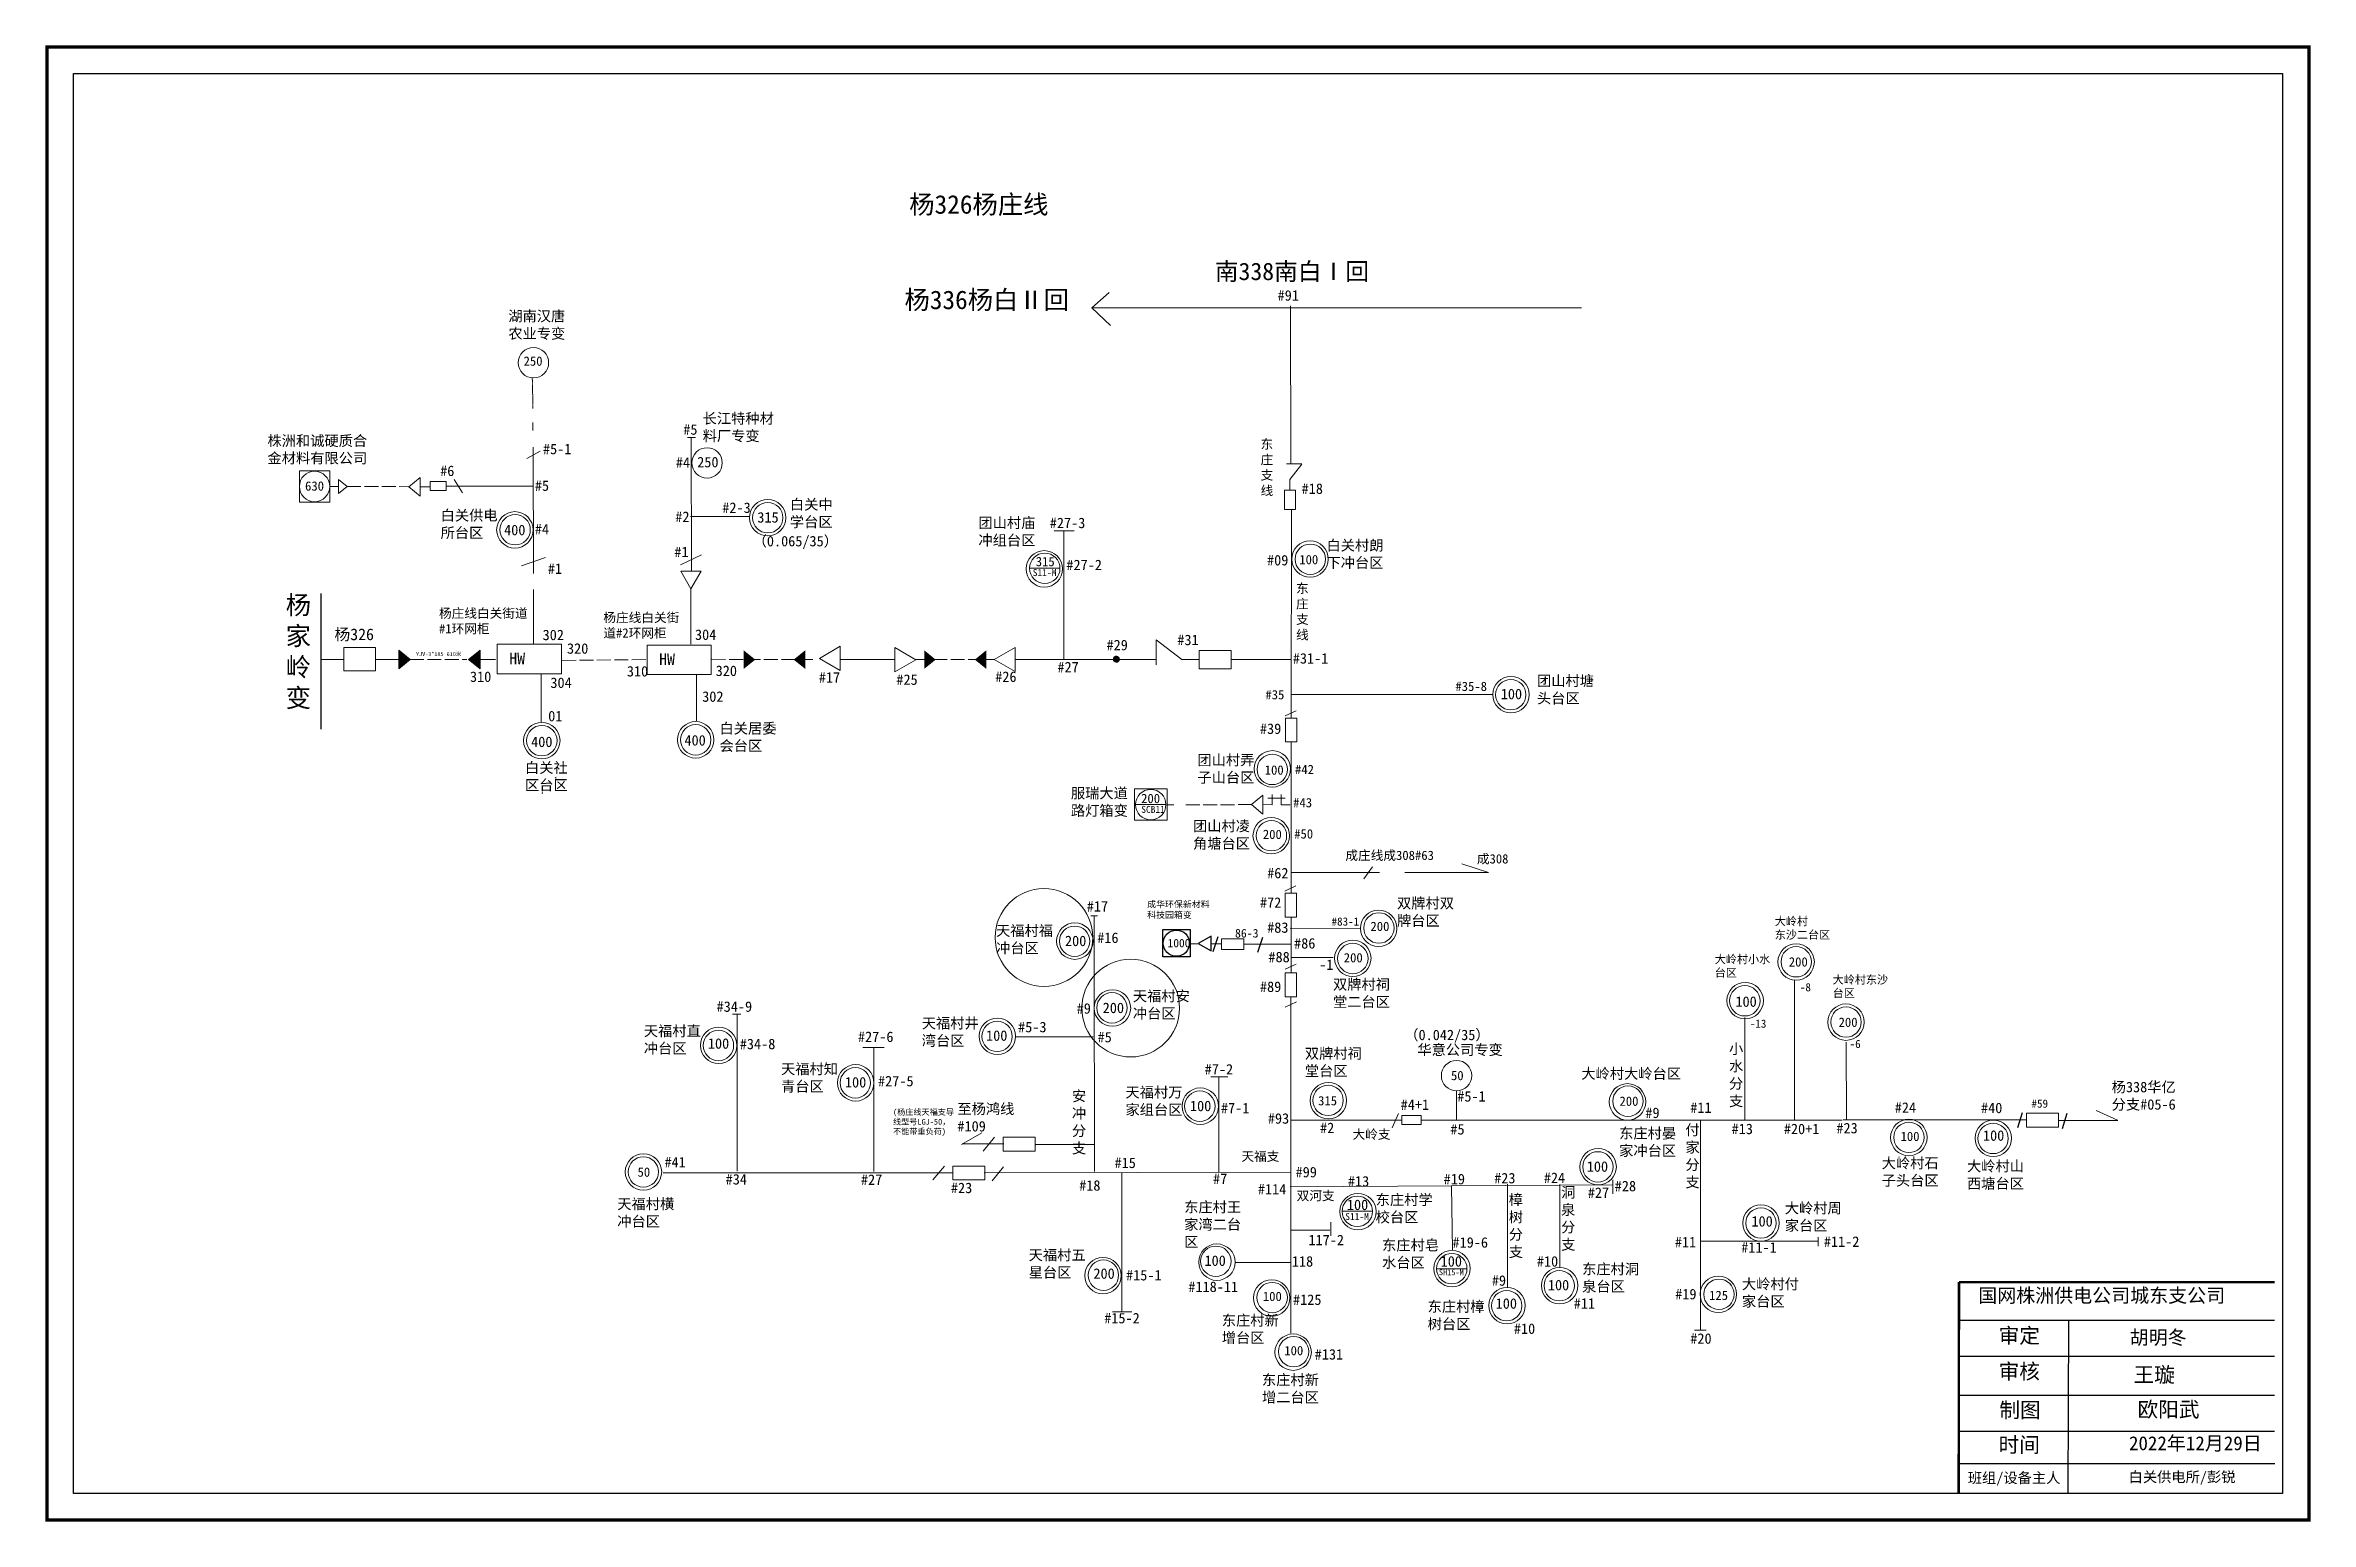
# Model space of a CAD drawing. Header units: millimetres. Extents: x 138 to 2090, y -282 to 990.
import ezdxf

# ---------------------------------------------------------------- set-up
doc = ezdxf.new("R2010")
doc.units = ezdxf.units.MM
doc.header["$MEASUREMENT"] = 0
doc.linetypes.add('ACAD_ISO02W100', pattern=[15, 12, -3])
doc.linetypes.add('DASHED2', pattern=[0.375, 0.25, -0.125])
doc.layers.add('图层2', color=7, linetype='Continuous', lineweight=20)
doc.layers.add('边框层', color=7, linetype='Continuous', lineweight=30)
doc.styles.add('_txtstyle_7.00_0_0', font='simsun.ttc', dxfattribs={"height": 7})
doc.styles.add('_txtstyle_700.00_0_0700', font='simsun.ttc', dxfattribs={"height": 700})
doc.styles.add('_txtstyle_8.00_0_0', font='simsun.ttc', dxfattribs={"height": 8})
doc.styles.add('_txtstyle_9.00_0_0', font='simsun.ttc', dxfattribs={"height": 9})
doc.styles.add('_txtstyle_900.00_0_0900', font='simsun.ttc', dxfattribs={"height": 900})
doc.styles.add('仿宋_txtstyle_12.00_0_0', font='simfang.ttf', dxfattribs={"height": 12})
doc.styles.add('仿宋_txtstyle_13.08_0_0', font='simfang.ttf', dxfattribs={"height": 13.076754})
doc.styles.add('仿宋_txtstyle_7.00_0_0', font='simfang.ttf', dxfattribs={"height": 7})
doc.styles.add('仿宋_txtstyle_700.00_0_0700', font='simfang.ttf', dxfattribs={"height": 700})
doc.styles.add('仿宋_txtstyle_9.00_0_0', font='simfang.ttf', dxfattribs={"height": 9})
doc.styles.add('字体', font='', dxfattribs={"height": 2.5})
doc.styles.add('宋体_txtstyle_200.00_0_0200', font='', dxfattribs={"height": 200})
doc.styles.add('宋体_txtstyle_8.00_0_0', font='SIMSUN.TTC', dxfattribs={"height": 8})
doc.styles.get('字体').set_extended_font_data('楷体_GB2312')
doc.styles.get('宋体_txtstyle_200.00_0_0200').set_extended_font_data('宋体')

msp = doc.modelspace()

# ---------------------------------------------------------------- hatches: boundary and pattern name
at = {"linetype": 'ACAD_ISO02W100'}
for points in [[(578.4, 358.1), (576.9, 359), (578.4, 359.9)], [(567.1, 345), (565.6, 345.9), (567.1, 346.8)]]:
    msp.add_hatch(color=256, dxfattribs=at).paths.add_polyline_path(points)
at = {"layer": '图层2'}
for points in [[(442.7, 460.8), (442.7, 452.8), (452.7, 460.8), (442.7, 468.9)], [(512.9, 468.9), (502.9, 460.8), (512.9, 452.8), (512.9, 460.8)], [(739.9, 460.8), (739.9, 452.8), (749.9, 460.8), (739.9, 468.9)], [(793, 468.9), (783, 460.8), (793, 452.8), (793, 460.8)], [(895.5, 460.8), (895.5, 452.8), (905.4, 460.8), (895.5, 468.9)], [(949, 468.9), (939.1, 460.8), (949, 452.8), (949, 460.8)]]:
    msp.add_hatch(color=7, dxfattribs=at).paths.add_polyline_path(points)
h = msp.add_hatch(dxfattribs=at)
h.set_pattern_fill('ANSI31', color=256, style=0)
h.set_pattern_definition([(45, (672.92083, 146.47824), (-0.088388348, 0.088388348), [])])
edge = h.paths.add_edge_path()
edge.add_arc((1061.1, 461.2), 2.57, 0, 360)

# ---------------------------------------------------------------- linework, layer by layer
at = {"color": 7, "linetype": 'Continuous', "lineweight": 0, "ltscale": 0.637711}
for p, q in [((1131.2, 216.1), (1125, 216.1)), ((1151.1, 215.9), (1142.5, 215.9))]:
    msp.add_line(p, q, dxfattribs=at)
at = {"color": 0, "linetype": 'Continuous'}
for p, q in [((1144.5, 209.4), (1148.7, 222.3)), ((1183, 208.8), (1187.2, 221.7)), ((1837.8, 57.7), (1841.9, 70.6)), ((1876.3, 57), (1880.4, 70))]:
    msp.add_line(p, q, dxfattribs=at)
at = {"color": 7, "linetype": 'Continuous', "lineweight": 0, "ltscale": 1.14788}
msp.add_line((1211.5, 215.8), (1171.1, 215.8), dxfattribs=at)
at = {"linetype": 'Continuous'}
for p, q in [((1787.2, -108.3), (2059.1, -108.3)), ((1881.6, -108.3), (1881, -257.5)), ((1787.2, -139.2), (2059.1, -139.2)), ((1787.2, -173), (2059.1, -173)), ((1787.2, -204), (2059.1, -204)), ((1787.6, -231.8), (2059.4, -231.8))]:
    msp.add_line(p, q, dxfattribs=at)
at = {"linetype": 'Continuous', "const_width": 2.83}
msp.add_lwpolyline([(139.6, 988.7), (2088.8, 988.7), (2088.8, -280.5), (139.6, -280.5)], close=True, dxfattribs=at)
at = {"linetype": 'Continuous'}
for points in [[(162.5, 965.7), (2065.8, 965.7), (2065.8, -257.5), (162.5, -257.5)], [(1101.1, 228.4), (1124.7, 228.4), (1124.7, 204.9), (1101.1, 204.9)]]:
    msp.add_lwpolyline(points, close=True, dxfattribs=at)
at = {"color": 0}
msp.add_lwpolyline([(1131.7, 216.2), (1142.7, 209.8), (1142.7, 222.5)], close=True, dxfattribs=at)
at = {"linetype": 'Continuous', "const_width": 2.18}
for points in [[(1787.1, -75.5), (1786.9, -257.5)], [(1787.2, -75.5), (2059.1, -75.5)]]:
    msp.add_lwpolyline(points, dxfattribs=at)
at = {"linetype": 'Continuous'}
msp.add_circle((1112.8, 216.5), 11.3, dxfattribs=at)
at = {"layer": '图层2'}
for p, q in [((1055, 777.1), (1040, 764)), ((1040, 764), (1399.8, 764)), ((1040, 764), (1056.1, 748.8)), ((1211.1, 765.5), (1211.3, 629.1)), ((1399.8, 764), (1461.8, 764)), ((691.5, 652.2), (698.4, 652.2)), ((694.7, 651.9), (694.9, 537.1)), ((558.7, 535), (558.5, 643.9)), ((1207.8, 629.4), (1220.9, 629.4)), ((1210.6, 616), (1221, 629.3)), ((390.8, 603.8), (390.7, 616)), ((390.7, 616), (398.2, 610.1)), ((398.2, 610.1), (390.9, 604)), ((461.2, 617.8), (451.3, 609.8)), ((451.3, 609.8), (461.2, 601.7)), ((461.2, 609.8), (461.2, 617.8)), ((461.2, 609.8), (461.2, 601.7)), ((491.2, 610.3), (483.7, 610.3)), ((558.5, 610.2), (489.9, 610.2)), ((1210.6, 616), (1210.6, 606.9)), ((1211.9, 589.5), (1211.8, 410.5)), ((543, 572.7), (543, 572.7)), ((543, 572.7), (543, 572.7)), ((694, 584.1), (745.1, 584.1)), ((1007.5, 571.8), (1024.8, 571.8)), ((1015.7, 461.1), (1015.7, 572.1)), ((703.6, 551.1), (685.6, 542.5)), ((1012.5, 539.5), (986.3, 539.5)), ((999.4, 539.5), (1012.5, 539.5)), ((694.3, 521.8), (694.3, 474)), ((442.7, 460.8), (442.7, 468.9)), ((442.7, 468.9), (452.7, 460.8)), ((512.9, 468.9), (502.9, 460.8)), ((512.9, 460.8), (512.9, 468.9)), ((1095.3, 456.2), (1095.3, 477.8)), ((1117.4, 460.9), (1095.5, 477.9)), ((395.4, 460.8), (375.5, 460.8)), ((422.6, 460.8), (442.7, 460.8)), ((442.7, 460.8), (442.7, 452.8)), ((452.7, 460.8), (442.7, 452.8)), ((502.9, 460.8), (512.9, 452.8)), ((512.9, 460.8), (526, 460.8)), ((512.9, 460.8), (512.9, 452.8)), ((823, 460.8), (870.2, 460.8)), ((974.2, 460.8), (1095.3, 460.8)), ((1083.8, 460.8), (1083.8, 460.8)), ((1083.8, 460.8), (1083.8, 460.8)), ((1117.4, 460.8), (1132.4, 460.8)), ((1160.3, 460.8), (1211.3, 460.8)), ((565.5, 448.6), (565.5, 407.3)), ((699.3, 448.1), (699.3, 408)), ((1385.1, 430.8), (1211.6, 430.8)), ((1216.1, 416.7), (1206.5, 412.3)), ((1090.7, 335.9), (1077.6, 335.9)), ((1077.6, 335.9), (1103.8, 335.9)), ((1187.4, 343.9), (1177.4, 335.9)), ((1177.4, 335.9), (1187.4, 327.8)), ((1187.4, 335.9), (1187.4, 343.9)), ((1187.4, 335.9), (1187.4, 327.8)), ((1191.6, 341.6), (1206.4, 341.6)), ((1195.3, 344.7), (1195.3, 335.8)), ((1203.1, 335.7), (1210.8, 335.7)), ((1203.2, 344.5), (1203.2, 335.6)), ((1215.8, 265.9), (1206.2, 261.4)), ((1039.1, 240.1), (1044.8, 240.1)), ((1042, 207), (1042, 240.1)), ((1271.3, 229.3), (1210.8, 229.6)), ((1042.1, 19.8), (1042, 207)), ((1216, 198.4), (1206.4, 194)), ((1211.7, 204.2), (1247.8, 204.2)), ((1216.2, 165.9), (1206.6, 161.4)), ((1211.5, 170.3), (1211.3, -119.5)), ((730.4, 155.3), (737.6, 155.3)), ((734.2, 20.1), (734.2, 155.3)), ((1602.6, 63.9), (1602.6, 152.5)), ((842.5, 126.6), (860.9, 126.6)), ((852.2, 19.8), (852.2, 126.5)), ((1041.1, 135.7), (974.5, 135.7)), ((1690, 131.3), (1690.3, 64.3)), ((1142.5, 101.4), (1157.1, 101.4)), ((1149.3, 19.2), (1149.3, 101)), ((1354.2, 89.3), (1354.2, 64)), ((1686.6, 64.1), (1323.8, 64)), ((1564.3, -116.5), (1564.3, 64)), ((1687.3, 64.3), (1845.3, 64.3)), ((1923.9, 63.8), (1872.9, 63.8)), ((1923.7, 64.1), (1905.4, 72.4)), ((927.6, 43.1), (945.1, 53.1)), ((964, 43.6), (928.1, 43.6)), ((956.2, 49.3), (946.3, 37.4)), ((1042, 43.1), (991, 43.1)), ((912.9, 24.4), (903, 12.5)), ((963.9, 23.9), (954, 11.9)), ((920.4, 18.6), (670.5, 18.6)), ((947.3, 18.6), (1211.3, 19.1)), ((1065.9, -101.3), (1065.9, 18.5)), ((1488.8, 8.3), (1210.9, 6.5)), ((1349.8, 7.4), (1350.6, -48.1)), ((1398.1, -79.7), (1398.1, 8.9)), ((1443.2, -62.7), (1443.2, 8.5)), ((1488.8, 12.6), (1488.8, 0.7)), ((1281.8, -14.5), (1255.6, -14.5)), ((1268.7, -14.5), (1281.8, -14.5)), ((1211.2, -30.7), (1245.1, -30.7)), ((1246, -23.7), (1246, -35.5)), ((1665.9, -36.7), (1665.9, -44.6)), ((1564.1, -40.2), (1665.9, -40.2)), ((1163.3, -58.7), (1211.6, -58.7)), ((1363.2, -63.9), (1337, -63.9)), ((1350.1, -63.9), (1363.2, -63.9)), ((1057.8, -101), (1074.5, -101)), ((1559.3, -116.8), (1569.2, -116.8))]:
    msp.add_line(p, q, dxfattribs=at)
at = {"layer": '图层2', "color": 7, "linetype": 'DASHED2', "lineweight": 0, "ltscale": 1.032198}
msp.add_line((558.4, 677.3), (557.8, 703.5), dxfattribs=at)
at = {"layer": '图层2', "color": 7, "linetype": 'Continuous', "lineweight": 0, "ltscale": 0.93573}
for p, q in [((558.4, 658.2), (558.4, 665.1)), ((564.6, 640.3), (553.1, 634.2))]:
    msp.add_line(p, q, dxfattribs=at)
at = {"layer": '图层2', "color": 7, "linetype": 'Continuous', "lineweight": 0, "ltscale": 1.87053}
for p, q in [((390.8, 609.9), (383.3, 610)), ((461.2, 609.8), (469.9, 609.8))]:
    msp.add_line(p, q, dxfattribs=at)
at = {"layer": '图层2', "linetype": 'ACAD_ISO02W100', "lineweight": 15}
for p, q in [((398.2, 610.1), (451.3, 609.8)), ((437.4, 460.8), (501.4, 460.8)), ((583.5, 460.2), (657.7, 460.9)), ((712.4, 461.1), (800.9, 460.8)), ((888.3, 460.8), (956, 460.8)), ((1120.9, 335.7), (1177.4, 335.9))]:
    msp.add_line(p, q, dxfattribs=at)
at = {"layer": '图层2', "color": 7, "linetype": 'Continuous', "lineweight": 0, "ltscale": 0.577324}
msp.add_line((490.5, 615.9), (497.7, 604.5), dxfattribs=at)
at = {"layer": '图层2', "color": 7, "linetype": 'Continuous', "lineweight": 0, "ltscale": 2.356329}
msp.add_line((569.1, 548.7), (548.4, 541.6), dxfattribs=at)
at = {"layer": '图层2', "lineweight": 30}
msp.add_line((375.5, 517.8), (375.5, 400.8), dxfattribs=at)
at = {"layer": '图层2', "color": 7, "linetype": 'DASHED2', "lineweight": 0, "ltscale": 2.356329}
msp.add_line((558.8, 521.1), (558.8, 474), dxfattribs=at)
at = {"layer": '图层2', "color": 7, "linetype": 'Continuous', "lineweight": 0, "ltscale": 2.306998}
msp.add_line((1211.7, 389.9), (1211.6, 259.6), dxfattribs=at)
at = {"layer": '图层2', "color": 7, "linetype": 'Continuous', "lineweight": 0, "ltscale": 1.070276}
for p, q in [((1110.5, 335.7), (1104.9, 335.7)), ((1195.3, 335.8), (1187.4, 335.9))]:
    msp.add_line(p, q, dxfattribs=at)
at = {"layer": '图层2', "color": 7, "linetype": 'Continuous', "lineweight": 0, "ltscale": 4.044719}
for p, q in [((1211.6, 277.3), (1287.8, 277.3)), ((1381.6, 277.4), (1358.8, 284.8))]:
    msp.add_line(p, q, dxfattribs=at)
at = {"layer": '图层2', "color": 7, "linetype": 'Continuous', "lineweight": 0, "ltscale": 2.931705}
msp.add_line((1281.7, 282.4), (1274.4, 271.9), dxfattribs=at)
at = {"layer": '图层2', "color": 7, "linetype": 'Continuous', "lineweight": 0, "ltscale": 1.292935}
msp.add_line((1309.5, 277.3), (1381.6, 277.3), dxfattribs=at)
at = {"layer": '图层2', "color": 7, "linetype": 'Continuous', "lineweight": 0, "ltscale": 0.878182}
msp.add_line((1211.6, 239), (1211.6, 191.3), dxfattribs=at)
at = {"layer": '图层2', "color": 7, "linetype": 'Continuous', "lineweight": 0, "ltscale": 4.3614}
msp.add_line((1645.5, 64.1), (1645.5, 184.3), dxfattribs=at)
at = {"layer": '图层2', "color": 7, "linetype": 'Continuous', "lineweight": 0, "ltscale": 0.90303}
msp.add_line((1307, 64), (1211.3, 64), dxfattribs=at)
at = {"layer": '图层2', "color": 7, "linetype": 'Continuous', "lineweight": 0, "ltscale": 3.005818}
msp.add_line((1304.3, 69.9), (1298.6, 57.5), dxfattribs=at)
at = {"layer": '图层2'}
for points in [[(357.3, 623.6), (383.3, 623.6), (383.3, 596.4), (357.3, 596.4)], [(483.7, 606.4), (469.9, 606.4), (469.9, 614.2), (483.7, 614.2)], [(1215.3, 606.9), (1215.3, 590.1), (1205.9, 590.1), (1205.9, 606.9)], [(694.5, 521.9), (703.3, 537), (685.8, 537)], [(395.4, 471.3), (422.6, 471.3), (422.6, 451.2), (395.4, 451.2)], [(527.6, 474), (582.9, 474), (582.9, 448.6), (527.6, 448.6)], [(656.7, 473.4), (712, 473.4), (712, 448), (656.7, 448)], [(805.2, 461.9), (823.2, 451.5), (823.2, 472.3)], [(888.2, 460.7), (870.2, 471.2), (870.2, 450.3)], [(955.8, 461), (973.9, 450.6), (973.9, 471.4)], [(1132.4, 468.6), (1160.1, 468.6), (1160.1, 453), (1132.4, 453)], [(1206.9, 410.5), (1216.7, 410.5), (1216.7, 389.9), (1206.9, 389.9)], [(1076.7, 349.6), (1104.9, 349.6), (1104.9, 322.5), (1076.7, 322.5)], [(1206.5, 259.6), (1216.3, 259.6), (1216.3, 239), (1206.5, 239)], [(1206.4, 191), (1216.2, 191), (1216.2, 170.4), (1206.4, 170.4)], [(1323.8, 60.3), (1307, 60.3), (1307, 68.1), (1323.8, 68.1)], [(1872.9, 58), (1845.4, 58), (1845.4, 70), (1872.9, 70)], [(991, 37.4), (963.5, 37.4), (963.5, 49.3), (991, 49.3)], [(947.7, 12.5), (920.2, 12.5), (920.2, 24.4), (947.7, 24.4)]]:
    msp.add_lwpolyline(points, close=True, dxfattribs=at)
at = {"layer": '图层2', "color": 7}
msp.add_lwpolyline([(1151.7, 220.3), (1170.9, 220.3), (1170.9, 211.1), (1151.7, 211.1)], close=True, dxfattribs=at)
at = {"layer": '图层2'}
for centre, radius in [((558.8, 716.6), 13.1), ((708.4, 630.3), 13.1), ((370.2, 610), 13.1), ((542.8, 572.6), 15.7), ((543, 572.7), 13.1), ((760.7, 583.1), 15.7), ((760.7, 583.1), 13.1), ((999, 539), 15.7), ((999.4, 539.5), 13.1), ((1228, 547.5), 15.7), ((1228.2, 547.3), 13.1), ((1061.1, 461.2), 2.57), ((1401.1, 430.7), 15.7), ((1400.9, 430.6), 13.1), ((566, 391), 15.7), ((566, 391), 13.1), ((698.6, 391.7), 15.7), ((698.6, 391.7), 13.1), ((1195.5, 366.7), 15.7), ((1195.4, 366.2), 13.1), ((1090.7, 335.9), 13.1), ((1194.5, 309.1), 15.7), ((1194.7, 309.1), 13.1), ((1287, 229.3), 15.7), ((1287.3, 229.6), 13.1), ((1025.3, 218.3), 15.7), ((1025.1, 218.2), 13.1), ((1264.8, 203.5), 15.7), ((1264.8, 203.3), 13.1), ((1646.8, 200.4), 15.7), ((1646.9, 200.5), 13.1), ((1057.7, 160.6), 15.7), ((1602.9, 167), 15.7), ((1602.6, 166.9), 13.1), ((1057.3, 160.8), 13.1), ((1689.7, 148.5), 15.7), ((1689.8, 148.6), 13.1), ((718.4, 128.5), 15.7), ((718.2, 128.4), 13.1), ((958.6, 136.3), 15.7), ((958.3, 136.2), 13.1), ((836.5, 96.2), 15.7), ((836.1, 96.2), 13.1), ((1354.2, 102.4), 13.1), ((1133.4, 76.1), 15.7), ((1133, 76.1), 13.1), ((1243.8, 80.9), 15.7), ((1243.5, 81.1), 13.1), ((1501.5, 79.8), 15.7), ((1501.9, 80.4), 13.1), ((1743.9, 49.1), 15.7), ((1744, 49.2), 13.1), ((1816.7, 48.4), 15.7), ((1816.5, 48.3), 13.1), ((1476.2, 23.9), 15.7), ((653.6, 19.4), 15.7), ((653.5, 19.4), 13.1), ((1476, 23.8), 13.1), ((1269.2, -14.7), 15.7), ((1268.7, -14.5), 13.1), ((1616.5, -24.6), 15.7), ((1616.5, -24.6), 13.1), ((1049.5, -69.9), 15.7), ((1049.9, -69.5), 13.1), ((1147.7, -58.3), 15.7), ((1146.8, -57.5), 13.1), ((1350.3, -63.8), 15.7), ((1350.1, -63.9), 13.1), ((1194.9, -89.1), 15.7), ((1195.3, -88.8), 13.1), ((1443, -78.5), 15.7), ((1442.7, -78.6), 13.1), ((1579.8, -86), 15.7), ((1580.3, -86), 13.1), ((1397.7, -95.7), 15.7), ((1397.4, -95.8), 13.1), ((1213.4, -135.8), 15.7), ((1213.8, -135.4), 13.1)]:
    msp.add_circle(centre, radius, dxfattribs=at)
at = {"layer": '图层2', "color": 12, "linetype": 'Continuous', "lineweight": 0, "ltscale": 4.073841, "true_color": 0xc00000}
for centre in [(998.7, 221.4), (1073.4, 160.6)]:
    msp.add_circle(centre, 42.1, dxfattribs=at)

# ---------------------------------------------------------------- texts
at = {"attachment_point": 1}
for s, insert, char_height, width in [('{\\fSimSun|b0|i0|c134|p2;杨庄线白关街道#1环网柜}', (477.4, 504.8), 8, 80.882), ('{\\fSimSun|b0|i0|c134|p2;杨庄线白关街道#2环网柜}', (619, 501.1), 8, 72.355), ('{\\fSimSun|b0|i0|c134|p2;YJV-3*185 610米}', (457.6, 467.3), 3.375, 45.875), ('{\\fSimSun|b0|i0|c134|p2;1000}', (1105.2, 220.2), 7.232, 15.212)]:
    msp.add_mtext(s, dxfattribs=dict(at, insert=insert, char_height=char_height, width=width))
at = {"insert": (1087.6, 252.8), "char_height": 5.5, "width": 60.735, "attachment_point": 1, "style": '字体'}
msp.add_mtext('成华环保新材料科技园箱变', dxfattribs=at)
at = {"color": 7, "linetype": 'Continuous', "lineweight": 0, "ltscale": 0.669777, "insert": (1163.3, 228.8), "char_height": 7.45, "attachment_point": 1, "style": '宋体_txtstyle_200.00_0_0200'}
msp.add_mtext('{\\C1;86-3}', dxfattribs=at)
at = {"linetype": 'Continuous', "attachment_point": 1}
for s, insert, char_height, width, style in [('国网株洲供电公司城东支公司', (1803.7, -81), 12, 357.509, '仿宋_txtstyle_12.00_0_0'), ('审定', (1821.2, -115), 13.08, 102.267, '字体'), ('胡明冬', (1934.2, -117.1), 12, 102.267, '仿宋_txtstyle_12.00_0_0'), ('审核', (1821.2, -145.8), 13.08, 102.267, '字体'), ('{\\fKaiTi|b0|i0|c134|p49;王璇}', (1937.5, -148.7), 13.077, 144.079, '字体'), ('制图', (1821.9, -179.1), 13.08, 102.267, '字体'), ('时间', (1821.2, -209.1), 13.08, 102.267, '字体')]:
    msp.add_mtext(s, dxfattribs=dict(at, insert=insert, char_height=char_height, width=width, style=style))
at = {"color": 7, "linetype": 'Continuous', "attachment_point": 1}
for s, insert, char_height, width, style in [('欧阳武', (1940.9, -178.6), 13.08, 102.267, '仿宋_txtstyle_13.08_0_0'), ('2022年12月29日', (1933.6, -208.3), 12, 167.739, '仿宋_txtstyle_12.00_0_0')]:
    msp.add_mtext(s, dxfattribs=dict(at, insert=insert, char_height=char_height, width=width, style=style))
at = {"layer": '图层2', "char_height": 9, "width": 16.155, "attachment_point": 1}
for s, insert in [('{\\f@SimSun|b0|i0|c134|p2;#91}', (1200, 779.1)), ('{\\f@SimSun|b0|i0|c134|p2;#5}', (687.9, 663.6)), ('{\\f@SimSun|b0|i0|c134|p2;#4}', (681.5, 635.1)), ('{\\f@SimSun|b0|i0|c134|p2;#18}', (1220.7, 612.6)), ('{\\f@SimSun|b0|i0|c134|p2;#2}', (681, 588.4)), ('{\\f@SimSun|b0|i0|c134|p2;#2-3}', (721.5, 596.2)), ('{\\f@SimSun|b0|i0|c134|p2;#27-3}', (1003.7, 583.1)), ('{\\f@SimSun|b0|i0|c134|p2;#1}', (680.2, 558.1)), ('{\\f@SimSun|b0|i0|c134|p2;#27-2}', (1018, 546.9)), ('{\\f@SimSun|b0|i0|c134|p2;#09}', (1190.9, 551)), ('{\\f@SimSun|b0|i0|c134|p2;#1}', (571.2, 543.7)), ('{\\f@SimSun|b0|i0|c134|p2;#29}', (1052.6, 477.9)), ('{\\f@SimSun|b0|i0|c134|p2;#31}', (1113.6, 482.3)), ('{\\f@SimSun|b0|i0|c134|p2;#17}', (804.7, 450)), ('{\\f@SimSun|b0|i0|c134|p2;#26}', (956.7, 450.6)), ('{\\f@SimSun|b0|i0|c134|p2;#27}', (1010.3, 458.9)), ('{\\f@SimSun|b0|i0|c134|p2;#31-1}', (1213.1, 466.4)), ('{\\f@SimSun|b0|i0|c134|p2;#25}', (871.5, 448.1)), ('{\\f@SimSun|b0|i0|c134|p2;#17}', (1035.6, 252.8)), ('{\\f@SimSun|b0|i0|c134|p2;#16}', (1044.6, 225.7)), ('{\\f@SimSun|b0|i0|c134|p2;-1}', (1235.9, 202.5)), ('{\\f@SimSun|b0|i0|c134|p2;#89}', (1184.8, 183.5)), ('{\\f@SimSun|b0|i0|c134|p2;#34-9}', (716.6, 166.4)), ('{\\f@SimSun|b0|i0|c134|p2;#9}', (1026.9, 164.8)), ('{\\f@SimSun|b0|i0|c134|p2;#27-6}', (838.4, 140.4)), ('{\\f@SimSun|b0|i0|c134|p2;#5-3}', (976.4, 148.8)), ('{\\f@SimSun|b0|i0|c134|p2;#5}', (1044.9, 140.1)), ('{\\f@SimSun|b0|i0|c134|p2;#34-8}', (736.6, 134.2)), ('{\\f@SimSun|b0|i0|c134|p2;#27-5}', (855.7, 102.2)), ('{\\f@SimSun|b0|i0|c134|p2;#7-2}', (1137.2, 112.4)), ('{\\f@SimSun|b0|i0|c134|p2;#7-1}', (1151.2, 79)), ('{\\f@SimSun|b0|i0|c134|p2;#5-1}', (1354.8, 89.1)), ('{\\f@SimSun|b0|i0|c134|p2;#11}', (1555.6, 79.3)), ('{\\f@SimSun|b0|i0|c134|p2;#24}', (1731.8, 79.4)), ('{\\f@SimSun|b0|i0|c134|p2;#40}', (1806.1, 79.1)), ('{\\f@SimSun|b0|i0|c134|p2;\\C1;#93}', (1191.6, 70)), ('{\\f@SimSun|b0|i0|c134|p2;#2}', (1236.6, 61.9)), ('{\\f@SimSun|b0|i0|c134|p2;#5}', (1348.9, 60.7)), ('{\\f@SimSun|b0|i0|c134|p2;#9}', (1516.9, 74.9)), ('{\\f@SimSun|b0|i0|c134|p2;#13}', (1591.2, 61)), ('{\\f@SimSun|b0|i0|c134|p2;#41}', (671.7, 32.4)), ('{\\f@SimSun|b0|i0|c134|p2;#15}', (1059.5, 31.8)), ('{\\f@SimSun|b0|i0|c134|p2;#99}', (1215.5, 23.8)), ('{\\f@SimSun|b0|i0|c134|p2;#34}', (724.4, 17.6)), ('{\\f@SimSun|b0|i0|c134|p2;#27}', (841, 17.3)), ('{\\f@SimSun|b0|i0|c134|p2;#23}', (918.5, 10.2)), ('{\\f@SimSun|b0|i0|c134|p2;#18}', (1029, 12.3)), ('{\\f@SimSun|b0|i0|c134|p2;#7}', (1144.4, 18.1)), ('{\\f@SimSun|b0|i0|c134|p2;\\C1;#114}', (1183, 9.1)), ('{\\f@SimSun|b0|i0|c134|p2;#13}', (1260.6, 15.9)), ('{\\f@SimSun|b0|i0|c134|p2;#19}', (1343.1, 17.8)), ('{\\f@SimSun|b0|i0|c134|p2;#23}', (1386.6, 18.6)), ('{\\f@SimSun|b0|i0|c134|p2;#24}', (1429.4, 18.9)), ('{\\f@SimSun|b0|i0|c134|p2;#27}', (1467.3, 6.1)), ('{\\f@SimSun|b0|i0|c134|p2;#28}', (1490.5, 11.8)), ('{\\f@SimSun|b0|i0|c134|p2;117-2}', (1226.6, -34.7)), ('{\\f@SimSun|b0|i0|c134|p2;#19-6}', (1350.7, -36.8)), ('{\\f@SimSun|b0|i0|c134|p2;#11}', (1542.3, -36.5)), ('{\\f@SimSun|b0|i0|c134|p2;#11-2}', (1670.7, -36.1)), ('{\\f@SimSun|b0|i0|c134|p2;\\C1;118}', (1212.3, -53.1)), ('{\\f@SimSun|b0|i0|c134|p2;#10}', (1423.4, -53.1)), ('{\\f@SimSun|b0|i0|c134|p2;#11-1}', (1599.5, -41.1)), ('{\\f@SimSun|b0|i0|c134|p2;#15-1}', (1069.4, -65)), ('{\\f@SimSun|b0|i0|c134|p2;\\C1;#118-11}', (1123.1, -75)), ('{\\f@SimSun|b0|i0|c134|p2;#9}', (1384.6, -69.6)), ('{\\f@SimSun|b0|i0|c134|p2;\\C1;#125}', (1213.3, -86.1)), ('{\\f@SimSun|b0|i0|c134|p2;#11}', (1455.2, -89.3)), ('{\\f@SimSun|b0|i0|c134|p2;#19}', (1542.6, -81.3)), ('{\\f@SimSun|b0|i0|c134|p2;#15-2}', (1050.6, -102)), ('{\\f@SimSun|b0|i0|c134|p2;#10}', (1403.6, -111.1)), ('{\\f@SimSun|b0|i0|c134|p2;\\C1;#131}', (1232, -133.2)), ('{\\f@SimSun|b0|i0|c134|p2;#20}', (1555.6, -119.6))]:
    msp.add_mtext(s, dxfattribs=dict(at, insert=insert))
at = {"layer": '图层2', "width": 16.155, "attachment_point": 1}
for s, insert, char_height, style in [('#5-1', (567, 646.8), 9, '_txtstyle_9.00_0_0'), ('#6', (478.4, 628), 9, '_txtstyle_9.00_0_0'), ('#5', (560, 615.2), 9, '_txtstyle_9.00_0_0'), ('#4', (560, 577.7), 9, '_txtstyle_9.00_0_0'), ('#35', (1189.5, 434.6), 8, '宋体_txtstyle_8.00_0_0'), ('#35-8', (1353.2, 441.8), 8, '宋体_txtstyle_8.00_0_0'), ('#39', (1184.8, 405.8), 9, '_txtstyle_9.00_0_0'), ('#42', (1215, 370.2), 8, '宋体_txtstyle_8.00_0_0'), ('#43', (1213.4, 341.6), 8, '宋体_txtstyle_8.00_0_0'), ('#50', (1214.3, 314.7), 8, '宋体_txtstyle_8.00_0_0'), ('{\\f@SimSun|b0|i0|c134|p2;#62}', (1191, 281.4), 9, '_txtstyle_9.00_0_0'), ('{\\f@SimSun|b0|i0|c134|p2;#72}', (1184.8, 256), 9, '_txtstyle_9.00_0_0'), ('{\\f@SimSun|b0|i0|c134|p2;\\C1;#83}', (1191, 234.5), 9, '_txtstyle_9.00_0_0'), ('{\\f@SimSun|b0|i0|c134|p2;\\C1;#86}', (1214.2, 220.9), 9, '_txtstyle_9.00_0_0'), ('{\\f@SimSun|b0|i0|c134|p2;#88}', (1192.1, 209.1), 9, '_txtstyle_9.00_0_0'), ('-13', (1606.9, 150.7), 7, '仿宋_txtstyle_7.00_0_0'), ('-6', (1692.9, 133.2), 7, '仿宋_txtstyle_7.00_0_0'), ('{\\f@SimSun|b0|i0|c134|p2;\\C1;#4+1}', (1306.1, 81.9), 9, '_txtstyle_9.00_0_0'), ('{\\C1;#20+1}', (1636.2, 61), 9, '仿宋_txtstyle_9.00_0_0'), ('#23', (1681.5, 61.7), 9, '仿宋_txtstyle_9.00_0_0')]:
    msp.add_mtext(s, dxfattribs=dict(at, insert=insert, char_height=char_height, style=style))
at = {"layer": '图层2', "color": 1, "linetype": 'Continuous', "lineweight": 0, "ltscale": 4.044719, "true_color": 0xff0000, "char_height": 8, "attachment_point": 1, "style": '宋体_txtstyle_8.00_0_0'}
for s, insert in [('成庄线成308#63', (1258.4, 296.2)), ('成308', (1371.7, 293.2))]:
    msp.add_mtext(s, dxfattribs=dict(at, insert=insert))
at = {"layer": '图层2', "color": 7, "linetype": 'Continuous', "lineweight": 0, "ltscale": 1.462283, "insert": (1246.5, 238.7), "char_height": 7, "attachment_point": 1, "style": '_txtstyle_7.00_0_0'}
msp.add_mtext('{\\C1;#83-1}', dxfattribs=at)
at = {"layer": '图层2', "color": 7, "linetype": 'Continuous', "lineweight": 0, "ltscale": 4.3614, "char_height": 7, "attachment_point": 1, "style": '仿宋_txtstyle_700.00_0_0700'}
for s, insert in [('大岭村^M^J东沙二台区', (1628.4, 238.9)), ('-8', (1650, 182.1))]:
    msp.add_mtext(s, dxfattribs=dict(at, insert=insert))
at = {"layer": '图层2', "color": 7, "linetype": 'Continuous', "lineweight": 0, "ltscale": 3.871014, "insert": (1849.6, 81.8), "char_height": 7, "attachment_point": 1, "style": '_txtstyle_700.00_0_0700'}
msp.add_mtext('#59', dxfattribs=at)
at = {"layer": '图层2', "color": 7, "linetype": 'Continuous', "lineweight": 0, "ltscale": 1.806834, "char_height": 9, "attachment_point": 1, "style": '_txtstyle_900.00_0_0900'}
for s, insert in [('班组/设备主人', (1794.7, -239.6)), ('白关供电所/彭锐', (1933.3, -238.8))]:
    msp.add_mtext(s, dxfattribs=dict(at, insert=insert))
at = {"layer": '边框层'}
for s, insert, char_height, width, attachment_point in [('{\\fSimSun|b0|i0|c134|p2;杨326杨庄线}', (882.6, 861), 16, 161.578, 1), ('{\\fSimSun|b0|i0|c134|p54;南338南白Ⅰ回}', (1145.9, 802.8), 15, 155.223, 1), ('{\\fSimSun|b0|i0|c134|p54;杨336杨白Ⅱ回}', (878.5, 778.8), 16, 155.223, 1), ('{\\fSimSun|b0|i0|c134|p54;湖南汉唐农业专变}', (537.1, 761.3), 9, 56.719, 1), ('{\\fSimSun|b0|i0|c134|p2;250}', (550.3, 722), 8, 34.952, 1), ('{\\fSimSun|b0|i0|c134|p54;长江特种材料厂专变}', (704.6, 673.1), 9, 64.358, 1), ('{\\fSimSun|b0|i0|c134|p54;株洲和诚硬质合金材料有限公司}', (329.6, 653.9), 9, 91.218, 1), ('{\\fSimSun|b0|i0|c134|p54;东庄支线}', (1185.3, 650.5), 8, 17.282, 1), ('{\\fSimSun|b0|i0|c134|p2;250}', (699.9, 635.5), 9, 34.952, 1), ('{\\fSimSun|b0|i0|c134|p2;630}', (362, 614.4), 8, 34.952, 1), ('{\\fSimSun|b0|i0|c134|p54;白关供电所台区}', (478.8, 589.6), 9, 51.842, 1), ('{\\fSimSun|b0|i0|c134|p2;315}', (751.7, 587.9), 9, 34.952, 1), ('{\\fSimSun|b0|i0|c134|p2;白关中学台区}', (779.8, 599), 9, 39.936, 1), ('{\\fSimSun|b0|i0|c134|p2;400}', (533.5, 577), 9, 34.952, 1), ('{\\fSimSun|b0|i0|c134|p2;（0.065/35）}', (821.2, 567.4), 9, 78.992, 3), ('{\\fSimSun|b0|i0|c134|p2;团山村庙冲组台区}', (942.2, 583.2), 9, 53.158, 1), ('{\\fSimSun|b0|i0|c134|p2;315}', (991.6, 549.3), 8, 34.952, 1), ('{\\fSimSun|b0|i0|c134|p2;白关村朗下冲台区}', (1242.1, 563.8), 9, 57.47, 1), ('{\\fSimSun|b0|i0|c134|p2;S11-M}', (989, 538.8), 6, 34.952, 1), ('{\\fSimSun|b0|i0|c134|p54;东庄支线}', (1215.9, 526.2), 8, 17.282, 1), ('{\\fￋￎￌﾣﾤ|b0|i0|c134|p54;杨家岭变}', (345.3, 515.9), 16, 23.069, 1), ('{\\fSimSun|b0|i0|c134|p2;杨326}', (387.3, 487.6), 10, 61.543, 1), ('{\\fSimSun|b0|i0|c134|p2;302}', (566.7, 486.6), 9, 38.815, 1), ('{\\fSimSun|b0|i0|c134|p2;320}', (587.7, 474.9), 9, 38.815, 1), ('{\\fSimSun|b0|i0|c134|p2;304}', (698, 486.8), 9, 38.815, 1), ('{\\fSimSun|b0|i0|c134|p2;310}', (504.1, 450.6), 9, 38.815, 1), ('\\pxqd;{\\fSimSun|b1|i0|c134|p2;HW}', (538, 466.9), 10, 34.952, 1), ('{\\fSimSun|b0|i0|c134|p2;310}', (639.3, 455.3), 9, 38.815, 1), ('\\pxqd;{\\fSimSun|b1|i0|c134|p2;HW}', (667.1, 466.3), 10, 34.952, 1), ('{\\fSimSun|b0|i0|c134|p2;320}', (715.8, 455.7), 9, 38.815, 1), ('{\\fSimSun|b0|i0|c134|p2;304}', (573.4, 445.4), 9, 38.815, 1), ('{\\fSimSun|b0|i0|c134|p2;302}', (704.2, 433.5), 9, 38.815, 1), ('{\\fSimSun|b0|i0|c134|p2;100}', (1392.3, 435.7), 9, 34.952, 1), ('{\\fSimSun|b0|i0|c134|p2;团山村塘头台区}', (1423.5, 447.1), 9, 61.022, 1), ('{\\fSimSun|b0|i0|c134|p2;01}', (571.5, 416.7), 9, 38.815, 1), ('{\\fSimSun|b0|i0|c134|p2;400}', (556.8, 394.5), 9, 34.952, 1), ('{\\fSimSun|b0|i0|c134|p2;400}', (688.9, 395.8), 9, 34.952, 1), ('{\\fSimSun|b0|i0|c134|p2;白关居委会台区}', (719.1, 406.1), 9, 50.932, 1), ('{\\fSimSun|b0|i0|c134|p2;白关社区台区}', (551.5, 372.2), 9, 38.815, 1), ('{\\fSimSun|b0|i0|c134|p2;团山村弄子山台区}', (1130.9, 378.8), 9, 61.022, 1), ('{\\fSimSun|b0|i0|c134|p2;服瑞大道路灯箱变}', (1021.9, 350.3), 9, 59.105, 1), ('{\\fSimSun|b0|i0|c134|p2;100}', (1188.9, 369.7), 8, 34.952, 1), ('{\\fSimSun|b0|i0|c134|p2;200}', (1082.4, 345.2), 8, 34.952, 1), ('{\\fSimSun|b0|i0|c134|p2;SCB11}', (1082.5, 334.8), 6, 34.952, 1), ('{\\fSimSun|b0|i0|c134|p2;团山村凌角塘台区}', (1127.1, 322), 9, 60.367, 1), ('{\\fSimSun|b0|i0|c134|p2;200}', (1187.3, 314.3), 8, 34.952, 1), ('{\\fSimSun|b0|i0|c134|p2;双牌村双牌台区}', (1302.9, 255.5), 9, 55.178, 1), ('{\\fSimSun|b0|i0|c134|p2;200}', (1280, 235), 8, 34.952, 1), ('{\\fSimSun|b0|i0|c134|p2;天福村福\\P冲台区}', (957.4, 231.8), 9, 97.27, 1), ('{\\fSimSun|b0|i0|c134|p2;200}', (1257, 208), 8, 34.952, 1), ('{\\fSimSun|b0|i0|c134|p2;200}', (1640.5, 204.4), 8, 34.952, 1), ('{\\fSimSun|b0|i0|c134|p2;天福村安\\P冲台区}', (1075.3, 175.5), 9, 97.27, 1), ('{\\fSimSun|b0|i0|c134|p2;双牌村祠堂二台区}', (1247.7, 185.5), 9, 55.178, 1), ('{\\fSimSun|b0|i0|c134|p2;100}', (1594.5, 170.7), 9, 34.952, 1), ('{\\fSimSun|b0|i0|c134|p2;天福村直\\P冲台区}', (653.9, 145.4), 9, 97.27, 1), ('{\\fSimSun|b0|i0|c134|p2;天福村井\\P湾台区}', (893.4, 152.1), 9, 97.27, 1), ('{\\fSimSun|b0|i0|c134|p2;100}', (948.8, 141.4), 9, 34.952, 1), ('{\\fSimSun|b0|i0|c134|p2;（0.042/35）}', (1382.7, 142), 9, 78.992, 3), ('{\\fSimSun|b0|i0|c134|p2;200}', (1683.4, 152.4), 8, 34.952, 1), ('{\\fSimSun|b0|i0|c134|p2;100}', (709.1, 134.6), 9, 34.952, 1), ('{\\fSimSun|b0|i0|c134|p2;双牌村祠堂台区}', (1223.5, 126), 9, 55.178, 1), ('{\\fSimSun|b0|i0|c134|p2;华意公司专变}', (1320.4, 129.2), 9, 109.843, 1), ('{\\fSimSun|b0|i0|c134|p2;小水分支}', (1589, 130.1), 9, 21.708, 1), ('{\\fSimSun|b0|i0|c134|p2;天福村知青台区}', (772.1, 112.7), 9, 54.427, 1), ('{\\fSimSun|b0|i0|c134|p2;100}', (827.2, 101.2), 9, 34.952, 1), ('{\\fSimSun|b0|i0|c134|p2;50}', (1349.4, 106.5), 8, 34.952, 1), ('{\\fSimSun|b0|i0|c134|p2;大岭村大岭台区}', (1461.7, 108.7), 9, 109.843, 1), ('{\\fSimSun|b0|i0|c134|p2;至杨鸿线#109}', (924.1, 78.3), 9, 54.427, 1), ('{\\fSimSun|b0|i0|c134|p2;安冲分支}', (1022.8, 89.4), 9, 21.708, 1), ('{\\fSimSun|b0|i0|c134|p2;天福村万家组台区}', (1068.9, 92.6), 9, 54.427, 1), ('{\\fSimSun|b0|i0|c134|p2;100}', (1124.5, 80.8), 9, 34.952, 1), ('{\\fSimSun|b0|i0|c134|p2;315}', (1234.9, 84.8), 8, 34.952, 1), ('{\\fSimSun|b0|i0|c134|p2;200}', (1494.6, 84.4), 8, 34.952, 1), ('{\\fSimSun|b0|i0|c134|p2;(杨庄线天福支导线型号LGJ-50，不能带重负荷)}', (868.6, 73.5), 5, 53.409, 1), ('{\\fSimSun|b0|i0|c134|p2;东庄村晏家冲台区}', (1494.3, 57.3), 9, 56.75, 1), ('{\\fSimSun|b0|i0|c134|p2;付家分支}', (1551.4, 60.2), 9, 21.708, 1), ('{\\fSimSun|b0|i0|c134|p2;大岭支}', (1264.6, 55.9), 8, 109.843, 1), ('{\\fSimSun|b0|i0|c134|p2;100}', (1736.8, 54.1), 8, 34.952, 1), ('{\\fSimSun|b0|i0|c134|p2;100}', (1807.8, 55.3), 9, 34.952, 1), ('{\\fSimSun|b0|i0|c134|p2;50}', (648.5, 23.3), 8, 34.952, 1), ('{\\fSimSun|b0|i0|c134|p2;天福支}', (1168.8, 36.9), 8, 43.83, 1), ('{\\fSimSun|b0|i0|c134|p2;100}', (1466.4, 28.6), 9, 34.952, 1), ('{\\fSimSun|b0|i0|c134|p2;大岭村石子头台区}', (1720.5, 31.6), 9, 52.14, 1), ('{\\fSimSun|b0|i0|c134|p2;大岭村山西塘台区}', (1794, 29), 9, 52.14, 1), ('{\\fSimSun|b0|i0|c134|p2;双河支}', (1216.4, 3), 8, 43.83, 1), ('{\\fSimSun|b0|i0|c134|p2;东庄村学校台区}', (1284.5, 0), 9, 52.381, 1), ('{\\fSimSun|b0|i0|c134|p2;樟树分支}', (1399.2, 0.1), 9, 21.708, 1), ('{\\fSimSun|b0|i0|c134|p2;洞泉分支}', (1444.3, 6.4), 9, 21.708, 1), ('{\\fSimSun|b0|i0|c134|p2;天福村横冲台区}', (631, -3.6), 9, 51.668, 1), ('{\\fSimSun|b0|i0|c134|p2;东庄村王家湾二台区}', (1119.5, -6.3), 9, 57.317, 1), ('{\\fSimSun|b0|i0|c134|p2;S11-M}', (1258.3, -15.9), 6, 34.952, 1), ('{\\fSimSun|b0|i0|c134|p2;100}', (1259.7, -4.4), 9, 34.952, 1), ('{\\fSimSun|b0|i0|c134|p2;100}', (1608.3, -18.6), 9, 34.952, 1), ('{\\fSimSun|b0|i0|c134|p2;大岭村周家台区}', (1637, -7.2), 9, 52.14, 1), ('{\\fSimSun|b0|i0|c134|p2;东庄村皂水台区}', (1290, -39.1), 9, 52.381, 1), ('{\\fSimSun|b0|i0|c134|p2;天福村五星台区}', (985.5, -47.6), 9, 55.441, 1), ('{\\fSimSun|b0|i0|c134|p2;100}', (1137, -52.5), 9, 34.952, 1), ('{\\fSimSun|b0|i0|c134|p2;100}', (1340.5, -53.1), 9, 34.952, 1), ('{\\fSimSun|b0|i0|c134|p2;东庄村洞泉台区}', (1462.4, -59.7), 9, 52.381, 1), ('{\\fSimSun|b0|i0|c134|p2;200}', (1041.3, -63.6), 9, 34.952, 1), ('{\\fSimSun|b0|i0|c134|p2;SH15-M}', (1339, -64.5), 5, 34.952, 1), ('{\\fSimSun|b0|i0|c134|p2;100}', (1432.9, -73.5), 9, 34.952, 1), ('{\\fSimSun|b0|i0|c134|p2;大岭村付家台区}', (1600.1, -72.6), 9, 52.14, 1), ('{\\fSimSun|b0|i0|c134|p2;100}', (1187.3, -83.8), 8, 34.952, 1), ('{\\fSimSun|b0|i0|c134|p2;东庄村樟树台区}', (1329.3, -92), 9, 52.381, 1), ('{\\fSimSun|b0|i0|c134|p2;100}', (1387.9, -89.4), 9, 34.952, 1), ('{\\fSimSun|b0|i0|c134|p2;125}', (1571.8, -82.9), 8, 34.952, 1), ('{\\fSimSun|b0|i0|c134|p2;东庄村新增台区}', (1151.9, -103.9), 9, 56.143, 1), ('{\\fSimSun|b0|i0|c134|p2;100}', (1205.8, -130.5), 8, 34.952, 1), ('{\\fSimSun|b0|i0|c134|p2;东庄村新增二台区}', (1186.5, -155.2), 9, 56.143, 1)]:
    msp.add_mtext(s, dxfattribs=dict(at, insert=insert, char_height=char_height, width=width, attachment_point=attachment_point))
at = {"layer": '边框层', "attachment_point": 1}
for s, insert, char_height, width, style in [('100', (1218.7, 551), 8, 34.952, '_txtstyle_8.00_0_0'), ('200', (1016.8, 223), 9, 34.952, '_txtstyle_9.00_0_0'), ('{\\fSimSun|b0|i0|c134|p2;大岭村小水台区}', (1576.7, 206.2), 7, 52.14, '_txtstyle_7.00_0_0'), ('{\\fSimSun|b0|i0|c134|p2;大岭村东沙台区}', (1678.3, 188.6), 7, 52.14, '仿宋_txtstyle_7.00_0_0'), ('200', (1049.3, 165.3), 9, 34.952, '仿宋_txtstyle_9.00_0_0')]:
    msp.add_mtext(s, dxfattribs=dict(at, insert=insert, char_height=char_height, width=width, style=style))
at = {"layer": '边框层', "color": 1, "true_color": 0xff0000, "insert": (1918.7, 97.1), "char_height": 9, "width": 61.393, "attachment_point": 1, "style": '_txtstyle_9.00_0_0'}
msp.add_mtext('{\\fSimSun|b0|i0|c134|p2;杨338华亿分支#05-6}', dxfattribs=at)

doc.saveas('drawing.dxf')
